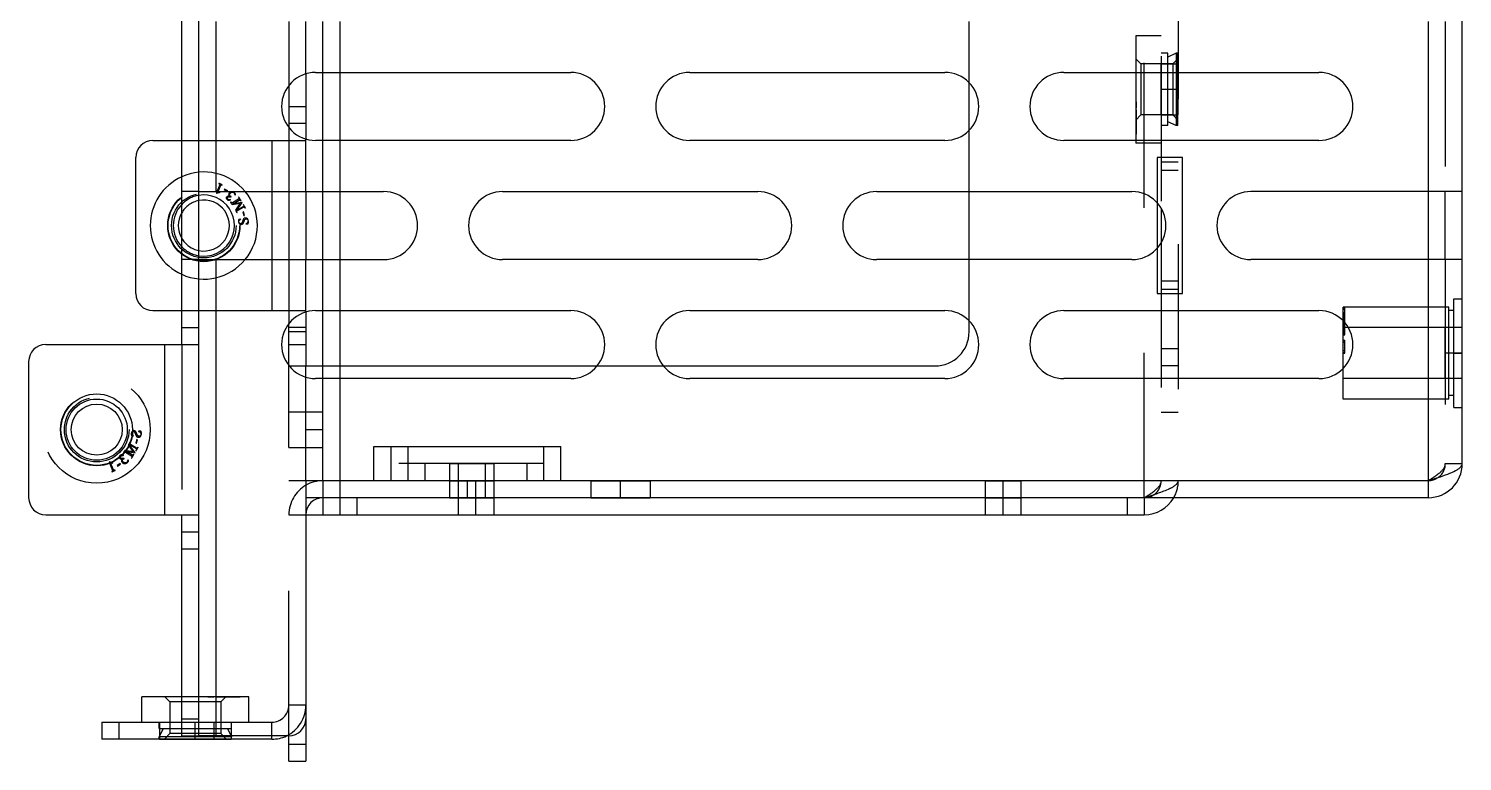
# Model space of a CAD drawing. Header units: millimetres. Extents: x 0 to 8948, y -1340 to 1100.
# Drawn here: x 5218.8 to 5303.1, y -866.8 to -823.8 of the extents above; entities that cross this region are included whole.
import ezdxf

# ---------------------------------------------------------------- set-up
doc = ezdxf.new("R2010")
doc.units = ezdxf.units.MM
doc.header["$LTSCALE"] = 85.25
doc.linetypes.add('HIDDEN', pattern=[0.2, 0.1, -0.1])
doc.layers.get('0').update_dxf_attribs({"linetype": 'CONTINUOUS'})
doc.layers.add('02___PRT_ALL_AXES', color=7, linetype='CONTINUOUS')
doc.layers.add('DEFAULT_2', color=8, linetype='HIDDEN')

msp = doc.modelspace()

# ---------------------------------------------------------------- linework, layer by layer
at = {"color": 3, "linetype": 'Continuous'}
for p, q in [((5228.834, -865.329), (5228.834, -627.329)), ((5303.134, -849.329), (5303.134, -646.329)), ((5229.834, -823.329), (5229.834, -833.329)), ((5301.134, -823.329), (5301.134, -833.329)), ((5235.134, -826.421), (5235.134, -830.238)), ((5235.705, -826.329), (5250.705, -826.329)), ((5257.705, -826.329), (5272.705, -826.329)), ((5279.705, -826.329), (5294.705, -826.329)), ((5250.705, -830.329), (5235.705, -830.329)), ((5272.705, -830.329), (5257.705, -830.329)), ((5294.705, -830.329), (5279.705, -830.329)), ((5228.834, -833.329), (5239.705, -833.329)), ((5235.134, -833.329), (5235.134, -837.329)), ((5246.705, -833.329), (5261.705, -833.329)), ((5268.705, -833.329), (5283.705, -833.329)), ((5303.134, -833.329), (5290.705, -833.329)), ((5228.834, -837.329), (5239.705, -837.329)), ((5229.834, -837.329), (5229.834, -865.329)), ((5261.705, -837.329), (5246.705, -837.329)), ((5283.705, -837.329), (5268.705, -837.329)), ((5303.134, -837.329), (5290.705, -837.329)), ((5301.134, -837.329), (5301.134, -850.329)), ((5235.134, -840.421), (5235.134, -843.579)), ((5235.705, -840.329), (5250.705, -840.329)), ((5257.705, -840.329), (5272.705, -840.329)), ((5279.705, -840.329), (5294.705, -840.329)), ((5219.834, -842.329), (5228.834, -842.329)), ((5226.834, -852.329), (5226.834, -842.329)), ((5218.834, -843.329), (5218.834, -851.329)), ((5250.705, -844.329), (5235.705, -844.329)), ((5272.705, -844.329), (5257.705, -844.329)), ((5294.705, -844.329), (5279.705, -844.329)), ((5239.134, -848.329), (5250.134, -848.329)), ((5239.134, -850.329), (5239.134, -848.329)), ((5240.134, -848.329), (5240.134, -850.329)), ((5249.134, -850.329), (5249.134, -848.329)), ((5250.134, -850.329), (5250.134, -848.329)), ((5239.134, -850.329), (5235.134, -850.329)), ((5235.134, -850.329), (5235.134, -866.829)), ((5301.134, -850.329), (5250.134, -850.329)), ((5301.134, -851.329), (5236.134, -851.329)), ((5219.834, -852.329), (5228.834, -852.329)), ((5235.134, -852.329), (5284.434, -852.329)), ((5233.134, -865.529), (5223.134, -865.529)), ((5234.134, -865.329), (5228.834, -865.329))]:
    msp.add_line(p, q, dxfattribs=at)
at = {"color": 7, "linetype": 'Continuous'}
for p, q in [((5227.834, -842.329), (5227.834, -742.329)), ((5236.134, -830.329), (5236.134, -826.329)), ((5237.134, -826.329), (5237.134, -830.329)), ((5274.134, -829.718), (5274.134, -826.941)), ((5234.134, -827.097), (5234.134, -829.562)), ((5226.134, -830.329), (5227.834, -830.329)), ((5225.134, -839.329), (5225.134, -831.329)), ((5229.907, -833.329), (5229.87, -833.418)), ((5229.87, -833.418), (5229.898, -833.429)), ((5229.954, -833.374), (5229.972, -833.329)), ((5230.081, -833.351), (5229.954, -833.374)), ((5230.086, -833.371), (5230.081, -833.351)), ((5230.746, -833.64), (5230.751, -833.621)), ((5230.981, -833.53), (5230.999, -833.523)), ((5231.193, -833.655), (5231.181, -833.662)), ((5231.181, -833.662), (5231.207, -833.736)), ((5233.134, -833.329), (5233.134, -837.329)), ((5234.134, -833.329), (5234.134, -837.329)), ((5236.134, -837.329), (5236.134, -833.329)), ((5237.134, -833.329), (5237.134, -837.329)), ((5274.134, -837.329), (5274.134, -833.329)), ((5301.134, -833.329), (5301.134, -837.329)), ((5302.134, -837.329), (5302.134, -833.329)), ((5230.699, -833.816), (5230.693, -833.799)), ((5230.715, -833.944), (5230.702, -833.952)), ((5230.754, -833.986), (5230.715, -833.944)), ((5230.791, -834.098), (5231.272, -834.023)), ((5231.177, -833.785), (5230.824, -833.998)), ((5230.855, -834.061), (5231.219, -833.842)), ((5231.392, -833.976), (5230.855, -834.061)), ((5231.272, -834.023), (5230.99, -834.428)), ((5231.052, -834.463), (5231.392, -833.976)), ((5231.454, -834.221), (5231.052, -834.463)), ((5231.056, -834.491), (5231.467, -834.243)), ((5231.09, -834.567), (5231.056, -834.491)), ((5231.078, -834.575), (5231.09, -834.567)), ((5231.278, -833.844), (5231.315, -833.885)), ((5231.315, -833.885), (5231.327, -833.877)), ((5231.469, -834.528), (5231.432, -834.539)), ((5231.432, -834.539), (5231.494, -834.745)), ((5231.456, -834.09), (5231.443, -834.098)), ((5231.443, -834.098), (5231.478, -834.174)), ((5231.532, -834.734), (5231.469, -834.528)), ((5231.531, -834.261), (5231.565, -834.299)), ((5231.565, -834.299), (5231.577, -834.292)), ((5285.184, -833.996), (5285.184, -836.663)), ((5285.434, -834.339), (5285.434, -836.32)), ((5231.299, -834.959), (5231.195, -834.967)), ((5231.299, -834.959), (5231.3, -834.971)), ((5231.494, -834.745), (5231.532, -834.734)), ((5231.6, -835.238), (5231.599, -835.225)), ((5231.6, -835.238), (5231.736, -835.233)), ((5226.134, -840.329), (5228.834, -840.329)), ((5236.134, -844.329), (5236.134, -840.329)), ((5237.134, -840.329), (5237.134, -843.579)), ((5234.134, -843.562), (5234.134, -841.097)), ((5274.134, -841.579), (5274.134, -840.941)), ((5296.134, -842.829), (5296.134, -840.941)), ((5227.834, -841.329), (5228.834, -841.329)), ((5235.134, -841.579), (5234.134, -841.579)), ((5234.15, -843.579), (5252.261, -843.579)), ((5256.15, -843.579), (5272.134, -843.579)), ((5236.134, -850.329), (5236.134, -852.329)), ((5250.134, -850.329), (5239.134, -850.329)), ((5301.134, -850.329), (5301.134, -851.329)), ((5237.134, -851.329), (5237.134, -852.329)), ((5238.134, -851.329), (5238.134, -852.329)), ((5283.434, -851.329), (5283.434, -852.329)), ((5284.434, -851.329), (5284.434, -852.329)), ((5227.834, -865.329), (5227.834, -852.329)), ((5227.834, -853.329), (5228.834, -853.329)), ((5227.834, -854.329), (5228.834, -854.329)), ((5227.834, -863.029), (5225.484, -863.029)), ((5225.484, -864.529), (5225.484, -863.029)), ((5223.134, -864.529), (5227.834, -864.529)), ((5223.134, -864.529), (5223.134, -865.529)), ((5224.134, -864.529), (5224.134, -865.529)), ((5227.834, -864.329), (5228.834, -864.329)), ((5227.834, -865.329), (5228.834, -865.329)), ((5233.134, -865.529), (5233.134, -865.329)), ((5234.134, -866.829), (5234.134, -865.329)), ((5234.134, -865.829), (5235.134, -865.829)), ((5234.134, -866.829), (5235.134, -866.829))]:
    msp.add_line(p, q, dxfattribs=at)
for radius in [1.8, 1.5]:
    msp.add_circle((5222.834, -847.329), radius, dxfattribs=at)
at = {"color": 3, "linetype": 'Continuous'}
for centre, radius, start, end in [((5235.705, -828.329), 2, 90, 270), ((5250.705, -828.329), 2, 270, 90), ((5257.705, -828.329), 2, 90, 270), ((5272.705, -828.329), 2, 270, 90), ((5279.705, -828.329), 2, 90, 270), ((5294.705, -828.329), 2, 270, 90), ((5239.705, -835.329), 2, 270, 90), ((5246.705, -835.329), 2, 90, 270), ((5261.705, -835.329), 2, 270, 90), ((5268.705, -835.329), 2, 90, 270), ((5283.705, -835.329), 2, 270, 90), ((5290.705, -835.329), 2, 90, 270), ((5235.705, -842.329), 2, 90, 270), ((5250.705, -842.329), 2, 270, 90), ((5257.705, -842.329), 2, 90, 270), ((5272.705, -842.329), 2, 270, 90), ((5279.705, -842.329), 2, 90, 270), ((5294.705, -842.329), 2, 270, 90), ((5219.834, -843.329), 1, 90, 180), ((5301.134, -849.329), 2, 270, 0), ((5219.834, -851.329), 1, 180, 270), ((5236.134, -852.329), 1, 90, 180), ((5284.434, -850.329), 2, 270, 330), ((5234.134, -864.329), 1, 270, 0), ((5233.134, -863.529), 2, 270, 295.41213)]:
    msp.add_arc(centre, radius, start, end, dxfattribs=at)
at = {"color": 7, "linetype": 'Continuous'}
for centre, radius, start, end in [((5226.134, -831.329), 1, 90, 180), ((5229.134, -835.329), 3.15, 114.43287, 245.56767), ((5229.134, -835.329), 1.8, 260.39737, 99.60032), ((5229.134, -835.329), 3.15, 320.56935, 39.42789), ((5229.134, -835.329), 1.8, 136.33004, 223.66624), ((5229.134, -835.329), 1.5, 258.43465, 101.56535), ((5229.516, -834.763), 1.438, 27.53662, 31.08982), ((5229.134, -835.329), 1.5, 150.23581, 209.76419), ((5226.134, -839.329), 1, 180, 270), ((5272.134, -841.579), 2, 270, 0), ((5236.134, -852.329), 2, 90, 120.13533), ((5301.134, -849.329), 1, 270, 305.03149)]:
    msp.add_arc(centre, radius, start, end, dxfattribs=at)
for points in [[(5229.898, -833.429), (5229.974, -833.4), (5230.037, -833.381), (5230.086, -833.371)], [(5230.473, -833.653), (5230.457, -833.671), (5230.452, -833.694), (5230.456, -833.724)], [(5230.456, -833.724), (5230.46, -833.754), (5230.474, -833.78), (5230.499, -833.803)], [(5230.536, -833.619), (5230.51, -833.624), (5230.489, -833.635), (5230.473, -833.653)], [(5230.516, -833.725), (5230.514, -833.702), (5230.521, -833.681), (5230.537, -833.663)], [(5230.547, -833.783), (5230.528, -833.767), (5230.518, -833.747), (5230.516, -833.725)], [(5230.638, -833.617), (5230.596, -833.614), (5230.563, -833.614), (5230.536, -833.619)], [(5230.537, -833.663), (5230.56, -833.638), (5230.613, -833.63), (5230.695, -833.638)], [(5230.631, -833.407), (5230.6, -833.441), (5230.585, -833.478), (5230.586, -833.517)], [(5230.586, -833.517), (5230.586, -833.557), (5230.604, -833.59), (5230.638, -833.617)], [(5230.777, -833.338), (5230.719, -833.34), (5230.67, -833.363), (5230.631, -833.407)], [(5230.679, -833.597), (5230.657, -833.578), (5230.648, -833.553), (5230.651, -833.521)], [(5230.651, -833.521), (5230.654, -833.489), (5230.668, -833.459), (5230.693, -833.43)], [(5230.751, -833.621), (5230.72, -833.62), (5230.695, -833.612), (5230.679, -833.597)], [(5230.693, -833.43), (5230.724, -833.396), (5230.761, -833.377), (5230.803, -833.372)], [(5230.695, -833.638), (5230.713, -833.639), (5230.73, -833.64), (5230.746, -833.64)], [(5230.937, -833.4), (5230.889, -833.357), (5230.836, -833.336), (5230.777, -833.338)], [(5230.803, -833.372), (5230.846, -833.367), (5230.881, -833.377), (5230.908, -833.401)], [(5230.908, -833.401), (5230.925, -833.417), (5230.938, -833.446), (5230.946, -833.488)], [(5230.998, -833.475), (5230.988, -833.454), (5230.968, -833.428), (5230.937, -833.4)], [(5230.946, -833.488), (5230.949, -833.505), (5230.954, -833.517), (5230.962, -833.523)], [(5230.962, -833.523), (5230.967, -833.528), (5230.974, -833.53), (5230.981, -833.53)], [(5230.999, -833.523), (5231.008, -833.513), (5231.007, -833.497), (5230.998, -833.475)], [(5231.258, -833.768), (5231.243, -833.743), (5231.222, -833.706), (5231.193, -833.655)], [(5230.499, -833.803), (5230.528, -833.828), (5230.558, -833.841), (5230.59, -833.843)], [(5230.613, -833.812), (5230.587, -833.809), (5230.565, -833.8), (5230.547, -833.783)], [(5230.59, -833.843), (5230.622, -833.845), (5230.658, -833.836), (5230.699, -833.816)], [(5230.693, -833.799), (5230.666, -833.811), (5230.639, -833.816), (5230.613, -833.812)], [(5230.702, -833.952), (5230.717, -833.972), (5230.732, -833.995), (5230.747, -834.02)], [(5230.787, -834.009), (5230.777, -834.007), (5230.767, -834), (5230.754, -833.986)], [(5230.824, -833.998), (5230.809, -834.007), (5230.797, -834.011), (5230.787, -834.009)], [(5230.99, -834.428), (5230.999, -834.44), (5231.014, -834.464), (5231.035, -834.498)], [(5231.035, -834.498), (5231.06, -834.54), (5231.074, -834.565), (5231.078, -834.575)], [(5231.208, -833.762), (5231.204, -833.768), (5231.194, -833.775), (5231.177, -833.785)], [(5231.207, -833.736), (5231.212, -833.747), (5231.211, -833.755), (5231.208, -833.762)], [(5231.219, -833.842), (5231.235, -833.833), (5231.246, -833.828), (5231.252, -833.828)], [(5231.252, -833.828), (5231.26, -833.828), (5231.268, -833.834), (5231.278, -833.844)], [(5231.327, -833.877), (5231.301, -833.836), (5231.278, -833.8), (5231.258, -833.768)], [(5231.478, -834.174), (5231.486, -834.19), (5231.479, -834.206), (5231.454, -834.221)], [(5231.514, -834.192), (5231.492, -834.156), (5231.473, -834.122), (5231.456, -834.09)], [(5231.467, -834.243), (5231.48, -834.236), (5231.49, -834.232), (5231.497, -834.234)], [(5231.497, -834.234), (5231.504, -834.235), (5231.516, -834.244), (5231.531, -834.261)], [(5231.577, -834.292), (5231.551, -834.252), (5231.53, -834.218), (5231.514, -834.192)], [(5231.195, -834.967), (5231.173, -835.004), (5231.164, -835.05), (5231.17, -835.102)], [(5231.17, -835.102), (5231.175, -835.155), (5231.194, -835.197), (5231.225, -835.227)], [(5231.196, -835.114), (5231.188, -835.045), (5231.223, -834.998), (5231.299, -834.971)], [(5231.233, -835.193), (5231.212, -835.173), (5231.199, -835.146), (5231.196, -835.114)], [(5231.225, -835.227), (5231.257, -835.257), (5231.294, -835.27), (5231.336, -835.265)], [(5231.302, -835.219), (5231.277, -835.221), (5231.254, -835.213), (5231.233, -835.193)], [(5231.354, -835.187), (5231.34, -835.206), (5231.322, -835.216), (5231.302, -835.219)], [(5231.336, -835.265), (5231.37, -835.262), (5231.4, -835.246), (5231.424, -835.219)], [(5231.411, -835.068), (5231.388, -835.127), (5231.369, -835.167), (5231.354, -835.187)], [(5231.476, -834.936), (5231.456, -834.963), (5231.435, -835.008), (5231.411, -835.068)], [(5231.424, -835.219), (5231.448, -835.191), (5231.472, -835.145), (5231.498, -835.078)], [(5231.571, -834.886), (5231.527, -834.891), (5231.495, -834.908), (5231.476, -834.936)], [(5231.498, -835.078), (5231.517, -835.03), (5231.534, -834.996), (5231.55, -834.974)], [(5231.55, -834.974), (5231.566, -834.953), (5231.587, -834.94), (5231.614, -834.937)], [(5231.699, -834.926), (5231.665, -834.894), (5231.621, -834.881), (5231.571, -834.886)], [(5231.703, -835.159), (5231.678, -835.193), (5231.643, -835.215), (5231.599, -835.225)], [(5231.614, -834.937), (5231.643, -834.934), (5231.67, -834.944), (5231.694, -834.966)], [(5231.694, -834.966), (5231.718, -834.988), (5231.731, -835.017), (5231.735, -835.052)], [(5231.761, -835.069), (5231.754, -835.005), (5231.734, -834.958), (5231.699, -834.926)], [(5231.735, -835.052), (5231.739, -835.09), (5231.729, -835.125), (5231.703, -835.159)], [(5231.736, -835.233), (5231.759, -835.182), (5231.768, -835.128), (5231.761, -835.069)]]:
    msp.add_open_spline(points, degree=3, dxfattribs=at)
at = {"color": 3, "linetype": 'Continuous'}
for points, knots in [([(5301.709, -850.144), (5301.901, -850.08), (5302.25, -849.959), (5302.652, -849.79), (5302.901, -849.645), (5303.054, -849.527), (5303.134, -849.405), (5303.134, -849.329)], [0, 0, 0, 0, 0.358974, 0.654126, 0.770894, 0.865748, 1, 1, 1, 1]), ([(5301.134, -850.329), (5301.279, -850.283), (5301.471, -850.222), (5301.662, -850.16), (5301.709, -850.144)], [0, 0, 0, 0, 0.754218, 1, 1, 1, 1])]:
    msp.add_open_spline(points, degree=3, knots=knots, dxfattribs=at)
at = {"layer": '02___PRT_ALL_AXES', "color": 8, "linetype": 'HIDDEN'}
for p, q in [((5285.434, -825.829), (5286.434, -825.829)), ((5285.434, -828.829), (5285.434, -825.829)), ((5286.434, -828.829), (5286.434, -825.829)), ((5286.434, -827.329), (5285.434, -827.329)), ((5285.434, -828.829), (5286.434, -828.829)), ((5302.334, -840.129), (5296.134, -840.129)), ((5303.134, -841.329), (5296.134, -841.329)), ((5296.134, -842.829), (5296.134, -841.329)), ((5302.134, -844.329), (5302.134, -841.329)), ((5303.134, -844.329), (5303.134, -841.329)), ((5303.134, -842.829), (5302.134, -842.829)), ((5296.134, -845.529), (5296.134, -843.718)), ((5303.134, -844.329), (5296.134, -844.329)), ((5234.134, -846.279), (5236.134, -846.279)), ((5234.134, -848.379), (5234.134, -846.279)), ((5235.134, -848.379), (5235.134, -846.279)), ((5236.134, -848.378), (5236.134, -846.28)), ((5302.334, -845.529), (5296.134, -845.529)), ((5235.134, -847.329), (5236.134, -847.329)), ((5234.134, -848.379), (5236.134, -848.379)), ((5243.584, -849.329), (5246.184, -849.329)), ((5243.584, -849.329), (5243.584, -851.329)), ((5244.084, -849.329), (5244.084, -852.329)), ((5245.684, -849.329), (5245.684, -851.329)), ((5246.184, -849.329), (5246.184, -852.329)), ((5235.134, -850.329), (5234.134, -850.329)), ((5243.584, -850.329), (5246.184, -850.329)), ((5244.634, -851.329), (5244.634, -850.329)), ((5245.134, -852.329), (5245.134, -850.329)), ((5251.884, -850.329), (5251.884, -851.329)), ((5251.885, -850.329), (5255.384, -850.329)), ((5253.634, -851.329), (5253.634, -850.329)), ((5255.384, -850.329), (5255.384, -851.329)), ((5275.084, -850.329), (5275.084, -852.329)), ((5275.085, -850.329), (5277.184, -850.329)), ((5276.134, -852.329), (5276.134, -850.329)), ((5277.184, -850.329), (5277.184, -852.329)), ((5243.585, -851.329), (5246.184, -851.329)), ((5251.885, -851.329), (5255.384, -851.329)), ((5275.085, -851.329), (5277.184, -851.329)), ((5244.085, -852.329), (5246.184, -852.329)), ((5275.085, -852.329), (5277.184, -852.329)), ((5226.534, -864.529), (5230.734, -864.529)), ((5226.534, -864.529), (5226.534, -865.529)), ((5228.634, -865.529), (5228.634, -864.529)), ((5230.734, -864.529), (5230.734, -865.529)), ((5226.534, -865.529), (5230.734, -865.529))]:
    msp.add_line(p, q, dxfattribs=at)
at = {"layer": '02___PRT_ALL_AXES', "color": 7, "linetype": 'Continuous'}
msp.add_line((5296.134, -843.718), (5296.134, -842.829), dxfattribs=at)
at = {"layer": '02___PRT_ALL_AXES', "color": 8, "linetype": 'HIDDEN'}
msp.add_circle((5229.134, -835.329), 2.1, dxfattribs=at)
at = {"layer": '02___PRT_ALL_AXES', "color": 3, "linetype": 'Continuous'}
msp.add_circle((5222.834, -847.329), 2.1, dxfattribs=at)
at = {"layer": 'DEFAULT_2', "color": 8, "linetype": 'HIDDEN'}
for p, q in [((5286.434, -802.329), (5286.434, -850.329)), ((5284.434, -851.329), (5284.434, -806.03)), ((5285.434, -808.32), (5285.434, -834.339)), ((5234.134, -823.329), (5234.134, -827.097)), ((5235.134, -826.421), (5235.134, -823.329)), ((5236.134, -826.329), (5236.134, -823.329)), ((5237.134, -823.329), (5237.134, -826.329)), ((5274.134, -826.941), (5274.134, -823.329)), ((5302.134, -823.329), (5302.134, -833.329)), ((5285.434, -824.179), (5283.934, -824.179)), ((5283.934, -824.179), (5283.934, -830.479)), ((5285.814, -825.204), (5285.434, -825.204)), ((5285.814, -829.454), (5285.814, -825.204)), ((5286.304, -825.204), (5285.814, -825.43)), ((5286.404, -825.204), (5286.304, -825.204)), ((5286.304, -825.204), (5286.304, -829.454)), ((5286.404, -829.454), (5286.404, -825.204)), ((5284.234, -825.829), (5283.934, -825.529)), ((5286.104, -825.829), (5284.234, -825.829)), ((5284.234, -825.829), (5284.234, -828.829)), ((5286.404, -825.529), (5286.104, -825.829)), ((5286.104, -825.829), (5286.104, -828.829)), ((5234.134, -828.329), (5235.134, -828.329)), ((5283.954, -828.065), (5283.934, -828.065)), ((5283.934, -828.093), (5283.954, -828.093)), ((5283.954, -828.149), (5283.934, -828.149)), ((5283.954, -828.214), (5283.934, -828.214)), ((5283.954, -828.22), (5283.934, -828.22)), ((5283.934, -828.25), (5283.954, -828.25)), ((5283.954, -828.266), (5283.934, -828.266)), ((5283.934, -828.269), (5283.954, -828.269)), ((5283.954, -828.276), (5283.934, -828.276)), ((5283.954, -828.281), (5283.934, -828.281)), ((5283.954, -828.317), (5283.934, -828.317)), ((5283.934, -828.321), (5283.954, -828.321)), ((5283.954, -828.364), (5283.934, -828.364)), ((5283.954, -828.411), (5283.934, -828.411)), ((5283.934, -828.416), (5283.954, -828.416)), ((5283.954, -828.528), (5283.934, -828.528)), ((5283.954, -828.548), (5283.934, -828.548)), ((5283.954, -828.65), (5283.934, -828.65)), ((5283.954, -828.651), (5283.934, -828.651)), ((5283.954, -828.668), (5283.934, -828.668)), ((5283.954, -828.065), (5283.954, -828.416)), ((5283.954, -828.528), (5283.954, -829.958)), ((5235.134, -829.329), (5234.134, -829.329)), ((5283.954, -828.694), (5283.934, -828.694)), ((5283.954, -828.71), (5283.934, -828.71)), ((5283.954, -828.711), (5283.934, -828.711)), ((5283.954, -828.711), (5283.934, -828.711)), ((5283.954, -828.731), (5283.934, -828.731)), ((5283.954, -828.732), (5283.934, -828.732)), ((5283.954, -828.742), (5283.934, -828.742)), ((5283.954, -828.781), (5283.934, -828.781)), ((5283.954, -828.785), (5283.934, -828.785)), ((5283.954, -828.808), (5283.934, -828.808)), ((5283.954, -828.826), (5283.934, -828.826)), ((5284.234, -828.829), (5283.934, -829.129)), ((5283.954, -828.833), (5283.934, -828.833)), ((5283.954, -828.845), (5283.934, -828.845)), ((5283.954, -828.846), (5283.934, -828.846)), ((5283.954, -828.874), (5283.934, -828.874)), ((5283.954, -828.888), (5283.934, -828.888)), ((5283.954, -828.89), (5283.934, -828.89)), ((5283.954, -828.894), (5283.934, -828.894)), ((5283.934, -828.897), (5283.954, -828.897)), ((5283.954, -828.91), (5283.934, -828.91)), ((5283.954, -828.941), (5283.934, -828.941)), ((5283.954, -828.942), (5283.934, -828.942)), ((5283.934, -828.946), (5283.954, -828.946)), ((5283.954, -828.949), (5283.934, -828.949)), ((5283.954, -828.972), (5283.934, -828.972)), ((5283.954, -828.982), (5283.934, -828.982)), ((5283.954, -828.986), (5283.934, -828.986)), ((5283.954, -828.998), (5283.934, -828.998)), ((5283.934, -829.019), (5283.954, -829.019)), ((5283.954, -829.05), (5283.934, -829.05)), ((5283.954, -829.103), (5283.934, -829.103)), ((5283.954, -829.132), (5283.934, -829.132)), ((5283.954, -829.141), (5283.934, -829.141)), ((5283.954, -829.157), (5283.934, -829.157)), ((5283.954, -829.176), (5283.934, -829.176)), ((5283.934, -829.185), (5283.954, -829.185)), ((5283.934, -829.193), (5283.954, -829.193)), ((5283.954, -829.193), (5283.934, -829.193)), ((5283.934, -829.2), (5283.954, -829.2)), ((5283.954, -829.23), (5283.934, -829.23)), ((5283.954, -829.247), (5283.934, -829.247)), ((5283.954, -829.251), (5283.934, -829.251)), ((5283.954, -829.273), (5283.934, -829.273)), ((5283.954, -829.285), (5283.934, -829.285)), ((5283.954, -829.363), (5283.934, -829.363)), ((5283.954, -829.365), (5283.934, -829.365)), ((5283.954, -829.372), (5283.934, -829.372)), ((5283.954, -829.376), (5283.934, -829.376)), ((5283.954, -829.388), (5283.934, -829.388)), ((5283.954, -829.39), (5283.934, -829.39)), ((5283.954, -829.391), (5283.934, -829.391)), ((5283.934, -829.402), (5283.954, -829.402)), ((5283.954, -829.403), (5283.934, -829.403)), ((5283.934, -829.405), (5283.954, -829.405)), ((5283.934, -829.414), (5283.954, -829.414)), ((5283.954, -829.42), (5283.934, -829.42)), ((5283.954, -829.428), (5283.934, -829.428)), ((5283.954, -829.447), (5283.934, -829.447)), ((5283.954, -829.453), (5283.934, -829.453)), ((5283.954, -829.467), (5283.934, -829.467)), ((5283.954, -829.472), (5283.934, -829.472)), ((5283.954, -829.494), (5283.934, -829.494)), ((5283.954, -829.495), (5283.934, -829.495)), ((5283.954, -829.497), (5283.934, -829.497)), ((5283.954, -829.51), (5283.934, -829.51)), ((5286.104, -828.829), (5284.234, -828.829)), ((5285.814, -829.454), (5285.434, -829.454)), ((5286.304, -829.454), (5285.814, -829.229)), ((5286.404, -829.129), (5286.104, -828.829)), ((5286.404, -829.454), (5286.304, -829.454)), ((5227.834, -830.329), (5235.134, -830.329)), ((5233.134, -830.329), (5233.134, -833.329)), ((5234.134, -829.562), (5234.134, -833.329)), ((5235.134, -833.329), (5235.134, -830.238)), ((5236.134, -833.329), (5236.134, -830.329)), ((5237.134, -830.329), (5237.134, -833.329)), ((5274.134, -833.329), (5274.134, -829.718)), ((5283.934, -829.522), (5283.954, -829.522)), ((5283.954, -829.531), (5283.934, -829.531)), ((5283.954, -829.549), (5283.934, -829.549)), ((5283.954, -829.587), (5283.934, -829.587)), ((5283.954, -829.606), (5283.934, -829.606)), ((5283.954, -829.619), (5283.934, -829.619)), ((5283.954, -829.627), (5283.934, -829.627)), ((5283.954, -829.638), (5283.934, -829.638)), ((5283.954, -829.649), (5283.934, -829.649)), ((5283.954, -829.651), (5283.934, -829.651)), ((5283.934, -829.662), (5283.954, -829.662)), ((5283.954, -829.664), (5283.934, -829.664)), ((5283.954, -829.671), (5283.934, -829.671)), ((5283.934, -829.673), (5283.954, -829.673)), ((5283.934, -829.676), (5283.954, -829.676)), ((5283.954, -829.689), (5283.934, -829.689)), ((5283.954, -829.692), (5283.934, -829.692)), ((5283.954, -829.693), (5283.934, -829.693)), ((5283.954, -829.709), (5283.934, -829.709)), ((5283.954, -829.726), (5283.934, -829.726)), ((5283.954, -829.727), (5283.934, -829.727)), ((5283.954, -829.745), (5283.934, -829.745)), ((5283.954, -829.76), (5283.934, -829.76)), ((5283.954, -829.766), (5283.934, -829.766)), ((5283.934, -829.772), (5283.954, -829.772)), ((5283.954, -829.794), (5283.934, -829.794)), ((5283.954, -829.795), (5283.934, -829.795)), ((5283.954, -829.809), (5283.934, -829.809)), ((5283.954, -829.889), (5283.934, -829.889)), ((5283.954, -829.894), (5283.934, -829.894)), ((5283.954, -829.898), (5283.934, -829.898)), ((5283.954, -829.93), (5283.934, -829.93)), ((5283.934, -829.931), (5283.954, -829.931)), ((5283.954, -829.956), (5283.934, -829.956)), ((5283.934, -829.958), (5283.954, -829.958)), ((5285.434, -830.479), (5283.934, -830.479)), ((5286.684, -831.329), (5285.184, -831.329)), ((5285.184, -831.329), (5285.184, -833.996)), ((5285.434, -831.579), (5286.434, -831.579)), ((5286.684, -839.329), (5286.684, -831.329)), ((5230.025, -832.854), (5230.019, -832.867)), ((5230.019, -832.867), (5230.055, -832.89)), ((5285.434, -832.079), (5286.434, -832.079)), ((5228.834, -833.329), (5227.834, -833.329)), ((5230.071, -832.936), (5229.907, -833.329)), ((5229.972, -833.329), (5230.126, -832.959)), ((5230.169, -832.938), (5230.216, -832.949)), ((5230.216, -832.949), (5230.221, -832.936)), ((5230.353, -833.182), (5230.333, -833.216)), ((5230.333, -833.216), (5230.515, -833.33)), ((5230.536, -833.296), (5230.353, -833.182)), ((5230.515, -833.33), (5230.536, -833.296)), ((5285.184, -836.663), (5285.184, -839.329)), ((5285.434, -836.32), (5285.434, -850.329)), ((5228.834, -837.329), (5227.834, -837.329)), ((5233.134, -837.329), (5233.134, -840.329)), ((5234.134, -837.329), (5234.134, -841.097)), ((5235.134, -840.421), (5235.134, -837.329)), ((5236.134, -840.329), (5236.134, -837.329)), ((5237.134, -837.329), (5237.134, -840.329)), ((5274.134, -840.941), (5274.134, -837.329)), ((5302.134, -837.329), (5302.134, -849.329)), ((5285.434, -838.579), (5286.434, -838.579)), ((5285.184, -839.329), (5286.684, -839.329)), ((5285.434, -839.079), (5286.434, -839.079)), ((5228.834, -840.329), (5235.134, -840.329)), ((5296.134, -840.941), (5296.134, -840.129)), ((5296.234, -840.132), (5296.134, -840.132)), ((5296.234, -840.136), (5296.134, -840.136)), ((5296.234, -840.144), (5296.134, -840.144)), ((5296.234, -840.147), (5296.134, -840.147)), ((5296.234, -840.189), (5296.134, -840.189)), ((5296.234, -840.219), (5296.134, -840.219)), ((5296.134, -840.242), (5296.234, -840.242)), ((5296.134, -840.441), (5296.234, -840.441)), ((5296.134, -840.446), (5296.234, -840.446)), ((5296.134, -840.448), (5296.234, -840.448)), ((5296.234, -840.471), (5296.134, -840.471)), ((5296.234, -841.746), (5296.234, -840.132)), ((5302.334, -845.529), (5302.334, -840.13)), ((5302.634, -840.329), (5302.334, -840.329)), ((5302.634, -839.629), (5303.134, -839.629)), ((5302.634, -846.029), (5302.634, -839.629)), ((5296.134, -840.479), (5296.234, -840.479)), ((5296.134, -840.523), (5296.234, -840.523)), ((5296.134, -840.536), (5296.234, -840.536)), ((5296.134, -840.539), (5296.234, -840.539)), ((5296.134, -840.551), (5296.234, -840.551)), ((5296.234, -840.563), (5296.134, -840.563)), ((5296.134, -840.575), (5296.234, -840.575)), ((5296.134, -840.577), (5296.234, -840.577)), ((5296.134, -840.62), (5296.234, -840.62)), ((5296.134, -840.639), (5296.234, -840.639)), ((5296.134, -840.699), (5296.234, -840.699)), ((5296.134, -840.711), (5296.234, -840.711)), ((5296.134, -840.751), (5296.234, -840.751)), ((5296.134, -840.768), (5296.234, -840.768)), ((5296.134, -840.809), (5296.234, -840.809)), ((5296.134, -840.844), (5296.234, -840.844)), ((5296.134, -840.856), (5296.234, -840.856)), ((5296.134, -840.895), (5296.234, -840.895)), ((5296.134, -840.895), (5296.234, -840.895)), ((5296.134, -840.909), (5296.234, -840.909)), ((5296.134, -840.929), (5296.234, -840.929)), ((5296.134, -840.938), (5296.234, -840.938)), ((5296.134, -840.948), (5296.234, -840.948)), ((5296.134, -840.968), (5296.234, -840.968)), ((5296.134, -840.98), (5296.234, -840.98)), ((5296.134, -840.982), (5296.234, -840.982)), ((5296.134, -840.984), (5296.234, -840.984)), ((5296.134, -840.989), (5296.234, -840.989)), ((5296.134, -841.011), (5296.234, -841.011)), ((5296.134, -841.043), (5296.234, -841.043)), ((5296.134, -841.045), (5296.234, -841.045)), ((5296.134, -841.061), (5296.234, -841.061)), ((5296.134, -841.073), (5296.234, -841.073)), ((5296.134, -841.078), (5296.234, -841.078)), ((5296.134, -841.098), (5296.234, -841.098)), ((5296.134, -841.112), (5296.234, -841.112)), ((5296.134, -841.112), (5296.234, -841.112)), ((5296.134, -841.119), (5296.234, -841.119)), ((5296.134, -841.156), (5296.234, -841.156)), ((5296.134, -841.158), (5296.234, -841.158)), ((5296.134, -841.169), (5296.234, -841.169)), ((5296.134, -841.17), (5296.234, -841.17)), ((5296.134, -841.188), (5296.234, -841.188)), ((5296.134, -841.189), (5296.234, -841.189)), ((5296.134, -841.234), (5296.234, -841.234)), ((5296.134, -841.26), (5296.234, -841.26)), ((5296.134, -841.264), (5296.234, -841.264)), ((5296.134, -841.268), (5296.234, -841.268)), ((5296.134, -841.301), (5296.234, -841.301)), ((5296.134, -841.303), (5296.234, -841.303)), ((5235.134, -841.329), (5234.134, -841.329)), ((5296.134, -841.318), (5296.234, -841.318)), ((5296.134, -841.334), (5296.234, -841.334)), ((5296.134, -841.338), (5296.234, -841.338)), ((5296.134, -841.355), (5296.234, -841.355)), ((5296.134, -841.361), (5296.234, -841.361)), ((5296.134, -841.362), (5296.234, -841.362)), ((5296.134, -841.366), (5296.234, -841.366)), ((5296.134, -841.383), (5296.234, -841.383)), ((5296.134, -841.417), (5296.234, -841.417)), ((5296.134, -841.427), (5296.234, -841.427)), ((5296.134, -841.44), (5296.234, -841.44)), ((5296.134, -841.447), (5296.234, -841.447)), ((5296.134, -841.461), (5296.234, -841.461)), ((5296.134, -841.508), (5296.234, -841.508)), ((5296.134, -841.512), (5296.234, -841.512)), ((5296.134, -841.537), (5296.234, -841.537)), ((5296.134, -841.546), (5296.234, -841.546)), ((5296.134, -841.561), (5296.234, -841.561)), ((5296.134, -841.571), (5296.234, -841.571)), ((5296.134, -841.595), (5296.234, -841.595)), ((5296.134, -841.6), (5296.234, -841.6)), ((5296.134, -841.647), (5296.234, -841.647)), ((5296.134, -841.681), (5296.234, -841.681)), ((5296.134, -841.742), (5296.234, -841.742)), ((5296.134, -841.746), (5296.234, -841.746)), ((5296.134, -842.068), (5296.234, -842.068)), ((5296.234, -842.079), (5296.134, -842.079)), ((5296.134, -842.092), (5296.234, -842.092)), ((5296.234, -842.823), (5296.234, -842.068)), ((5227.834, -842.329), (5227.834, -852.329)), ((5234.134, -842.329), (5235.134, -842.329)), ((5286.434, -842.579), (5285.434, -842.579)), ((5296.234, -842.198), (5296.134, -842.198)), ((5296.134, -842.678), (5296.234, -842.678)), ((5296.134, -842.8), (5296.234, -842.8)), ((5296.134, -842.823), (5296.234, -842.823)), ((5302.634, -842.829), (5303.134, -842.829)), ((5234.134, -865.329), (5234.134, -843.562)), ((5234.15, -843.579), (5234.134, -843.579)), ((5235.134, -850.329), (5235.134, -843.579)), ((5237.134, -843.579), (5237.134, -851.329)), ((5252.261, -843.579), (5256.15, -843.579)), ((5286.434, -843.579), (5285.434, -843.579)), ((5236.134, -850.329), (5236.134, -844.329)), ((5302.634, -845.329), (5302.334, -845.329)), ((5286.434, -846.329), (5285.434, -846.329)), ((5302.634, -846.029), (5303.134, -846.029)), ((5224.895, -847.692), (5224.999, -847.7)), ((5224.999, -847.7), (5225, -847.688)), ((5225.194, -847.914), (5225.132, -848.12)), ((5225.169, -848.131), (5225.232, -847.925)), ((5225.232, -847.925), (5225.194, -847.914)), ((5225.3, -847.421), (5225.299, -847.434)), ((5225.436, -847.426), (5225.3, -847.421)), ((5224.393, -848.86), (5224.399, -848.843)), ((5224.402, -848.707), (5224.415, -848.715)), ((5224.415, -848.715), (5224.454, -848.673)), ((5224.972, -848.636), (5224.491, -848.561)), ((5224.524, -848.661), (5224.877, -848.874)), ((5224.555, -848.598), (5225.092, -848.683)), ((5224.919, -848.817), (5224.555, -848.598)), ((5224.69, -848.231), (5224.972, -848.636)), ((5224.752, -848.196), (5225.154, -848.438)), ((5225.092, -848.683), (5224.752, -848.196)), ((5224.756, -848.168), (5224.79, -848.092)), ((5225.167, -848.416), (5224.756, -848.168)), ((5224.79, -848.092), (5224.778, -848.084)), ((5225.015, -848.774), (5224.978, -848.815)), ((5225.027, -848.781), (5225.015, -848.774)), ((5225.132, -848.12), (5225.169, -848.131)), ((5225.178, -848.485), (5225.143, -848.561)), ((5225.143, -848.561), (5225.156, -848.569)), ((5225.265, -848.36), (5225.231, -848.398)), ((5225.277, -848.367), (5225.265, -848.36)), ((5241.134, -848.329), (5241.134, -850.329)), ((5223.598, -849.23), (5223.57, -849.241)), ((5223.57, -849.241), (5223.771, -849.723)), ((5223.654, -849.285), (5223.781, -849.308)), ((5223.826, -849.7), (5223.654, -849.285)), ((5223.781, -849.308), (5223.786, -849.288)), ((5223.916, -849.71), (5223.869, -849.721)), ((5223.921, -849.723), (5223.916, -849.71)), ((5224.215, -849.329), (5224.033, -849.443)), ((5224.033, -849.443), (5224.053, -849.477)), ((5224.053, -849.477), (5224.236, -849.363)), ((5224.236, -849.363), (5224.215, -849.329)), ((5224.451, -849.038), (5224.446, -849.019)), ((5224.699, -849.136), (5224.681, -849.129)), ((5224.907, -848.922), (5224.881, -848.997)), ((5224.881, -848.997), (5224.893, -849.004)), ((5249.134, -849.329), (5240.134, -849.329)), ((5242.134, -849.329), (5242.134, -850.329)), ((5248.134, -849.329), (5248.134, -850.329)), ((5302.134, -849.329), (5303.134, -849.329)), ((5223.755, -849.769), (5223.719, -849.792)), ((5223.719, -849.792), (5223.725, -849.805)), ((5235.134, -850.329), (5234.134, -850.329)), ((5236.134, -851.329), (5235.134, -851.329)), ((5234.134, -852.329), (5235.134, -852.329)), ((5227.134, -863.329), (5226.834, -863.029)), ((5231.784, -863.029), (5227.834, -863.029)), ((5229.37, -863.049), (5229.37, -863.029)), ((5229.721, -863.049), (5229.37, -863.049)), ((5229.398, -863.029), (5229.398, -863.049)), ((5229.454, -863.049), (5229.454, -863.029)), ((5229.519, -863.049), (5229.519, -863.029)), ((5229.525, -863.049), (5229.525, -863.029)), ((5229.555, -863.029), (5229.555, -863.049)), ((5229.571, -863.049), (5229.571, -863.029)), ((5229.574, -863.049), (5229.574, -863.029)), ((5229.581, -863.049), (5229.581, -863.029)), ((5229.586, -863.049), (5229.586, -863.029)), ((5229.622, -863.049), (5229.622, -863.029)), ((5229.626, -863.029), (5229.626, -863.049)), ((5229.669, -863.049), (5229.669, -863.029)), ((5229.716, -863.049), (5229.716, -863.029)), ((5229.721, -863.029), (5229.721, -863.049)), ((5229.833, -863.049), (5229.833, -863.029)), ((5231.263, -863.049), (5229.833, -863.049)), ((5229.853, -863.049), (5229.853, -863.029)), ((5229.955, -863.029), (5229.955, -863.049)), ((5229.956, -863.049), (5229.956, -863.029)), ((5229.973, -863.049), (5229.973, -863.029)), ((5229.999, -863.049), (5229.999, -863.029)), ((5230.015, -863.049), (5230.015, -863.029)), ((5230.016, -863.029), (5230.016, -863.049)), ((5230.016, -863.049), (5230.016, -863.029)), ((5230.036, -863.049), (5230.036, -863.029)), ((5230.037, -863.049), (5230.037, -863.029)), ((5230.047, -863.049), (5230.047, -863.029)), ((5230.086, -863.029), (5230.086, -863.049)), ((5230.09, -863.049), (5230.09, -863.029)), ((5230.113, -863.049), (5230.113, -863.029)), ((5230.131, -863.049), (5230.131, -863.029)), ((5230.134, -863.329), (5230.434, -863.029)), ((5230.138, -863.049), (5230.138, -863.029)), ((5230.15, -863.029), (5230.15, -863.049)), ((5230.151, -863.049), (5230.151, -863.029)), ((5230.179, -863.049), (5230.179, -863.029)), ((5230.193, -863.029), (5230.193, -863.049)), ((5230.195, -863.049), (5230.195, -863.029)), ((5230.199, -863.049), (5230.199, -863.029)), ((5230.202, -863.029), (5230.202, -863.049)), ((5230.215, -863.049), (5230.215, -863.029)), ((5230.246, -863.049), (5230.246, -863.029)), ((5230.247, -863.049), (5230.247, -863.029)), ((5230.251, -863.029), (5230.251, -863.049)), ((5230.254, -863.049), (5230.254, -863.029)), ((5230.277, -863.049), (5230.277, -863.029)), ((5230.287, -863.049), (5230.287, -863.029)), ((5230.291, -863.049), (5230.291, -863.029)), ((5230.303, -863.049), (5230.303, -863.029)), ((5230.324, -863.029), (5230.324, -863.049)), ((5230.355, -863.049), (5230.355, -863.029)), ((5230.408, -863.049), (5230.408, -863.029)), ((5230.437, -863.049), (5230.437, -863.029)), ((5230.446, -863.049), (5230.446, -863.029)), ((5230.462, -863.049), (5230.462, -863.029)), ((5230.481, -863.049), (5230.481, -863.029)), ((5230.49, -863.029), (5230.49, -863.049)), ((5230.498, -863.049), (5230.498, -863.029)), ((5230.499, -863.029), (5230.499, -863.049)), ((5230.505, -863.049), (5230.505, -863.029)), ((5230.535, -863.049), (5230.535, -863.029)), ((5230.552, -863.049), (5230.552, -863.029)), ((5230.556, -863.049), (5230.556, -863.029)), ((5230.578, -863.049), (5230.578, -863.029)), ((5230.59, -863.049), (5230.59, -863.029)), ((5230.668, -863.029), (5230.668, -863.049)), ((5230.67, -863.049), (5230.67, -863.029)), ((5230.677, -863.049), (5230.677, -863.029)), ((5230.681, -863.049), (5230.681, -863.029)), ((5230.693, -863.049), (5230.693, -863.029)), ((5230.695, -863.029), (5230.695, -863.049)), ((5230.695, -863.029), (5230.695, -863.049)), ((5230.707, -863.029), (5230.707, -863.049)), ((5230.708, -863.049), (5230.708, -863.029)), ((5230.711, -863.049), (5230.711, -863.029)), ((5230.719, -863.029), (5230.719, -863.049)), ((5230.725, -863.049), (5230.725, -863.029)), ((5230.733, -863.049), (5230.733, -863.029)), ((5230.752, -863.049), (5230.752, -863.029)), ((5230.758, -863.049), (5230.758, -863.029)), ((5230.772, -863.049), (5230.772, -863.029)), ((5230.778, -863.049), (5230.778, -863.029)), ((5230.799, -863.049), (5230.799, -863.029)), ((5230.8, -863.049), (5230.8, -863.029)), ((5230.802, -863.049), (5230.802, -863.029)), ((5230.815, -863.049), (5230.815, -863.029)), ((5230.827, -863.029), (5230.827, -863.049)), ((5230.836, -863.049), (5230.836, -863.029)), ((5230.854, -863.049), (5230.854, -863.029)), ((5230.892, -863.049), (5230.892, -863.029)), ((5230.911, -863.049), (5230.911, -863.029)), ((5230.924, -863.049), (5230.924, -863.029)), ((5230.932, -863.049), (5230.932, -863.029)), ((5230.943, -863.049), (5230.943, -863.029)), ((5230.954, -863.049), (5230.954, -863.029)), ((5230.956, -863.049), (5230.956, -863.029)), ((5230.967, -863.029), (5230.967, -863.049)), ((5230.969, -863.049), (5230.969, -863.029)), ((5230.976, -863.049), (5230.976, -863.029)), ((5230.978, -863.029), (5230.978, -863.049)), ((5230.981, -863.049), (5230.981, -863.029)), ((5230.994, -863.049), (5230.994, -863.029)), ((5230.997, -863.049), (5230.997, -863.029)), ((5230.998, -863.049), (5230.998, -863.029)), ((5231.014, -863.049), (5231.014, -863.029)), ((5231.031, -863.049), (5231.031, -863.029)), ((5231.032, -863.049), (5231.032, -863.029)), ((5231.05, -863.049), (5231.05, -863.029)), ((5231.065, -863.049), (5231.065, -863.029)), ((5231.071, -863.049), (5231.071, -863.029)), ((5231.077, -863.029), (5231.077, -863.049)), ((5231.099, -863.049), (5231.099, -863.029)), ((5231.1, -863.049), (5231.1, -863.029)), ((5231.114, -863.049), (5231.114, -863.029)), ((5231.194, -863.049), (5231.194, -863.029)), ((5231.199, -863.049), (5231.199, -863.029)), ((5231.203, -863.049), (5231.203, -863.029)), ((5231.235, -863.049), (5231.235, -863.029)), ((5231.236, -863.049), (5231.236, -863.029)), ((5231.261, -863.049), (5231.261, -863.029)), ((5231.263, -863.049), (5231.263, -863.029)), ((5231.784, -864.529), (5231.784, -863.029)), ((5230.134, -863.329), (5227.134, -863.329)), ((5227.134, -863.329), (5227.134, -865.199)), ((5230.134, -863.329), (5230.134, -865.199)), ((5235.134, -863.529), (5234.134, -863.529)), ((5226.509, -864.909), (5226.509, -864.529)), ((5226.509, -864.909), (5230.759, -864.909)), ((5226.735, -864.909), (5226.509, -865.399)), ((5227.834, -864.529), (5233.134, -864.529)), ((5229.734, -865.529), (5229.734, -864.529)), ((5230.534, -864.909), (5230.759, -865.399)), ((5230.759, -864.909), (5230.759, -864.529)), ((5233.134, -865.329), (5233.134, -864.529)), ((5230.759, -865.399), (5226.509, -865.399)), ((5226.509, -865.499), (5226.509, -865.399)), ((5226.509, -865.499), (5230.759, -865.499)), ((5227.134, -865.199), (5226.834, -865.499)), ((5230.134, -865.199), (5227.134, -865.199)), ((5230.434, -865.499), (5230.134, -865.199)), ((5230.759, -865.499), (5230.759, -865.399))]:
    msp.add_line(p, q, dxfattribs=at)
for centre, radius in [((5229.134, -835.329), 2.125), ((5229.134, -835.329), 1.9), ((5222.834, -847.329), 3.15), ((5222.834, -847.329), 2.125), ((5222.834, -847.329), 1.9)]:
    msp.add_circle(centre, radius, dxfattribs=at)
for centre, radius, start, end in [((5229.134, -835.329), 3.15, 39.42789, 114.43287), ((5229.134, -835.329), 1.8, 99.60032, 136.33004), ((5229.134, -835.329), 1.5, 101.56535, 150.23581), ((5229.134, -835.329), 1.5, 209.76419, 258.43465), ((5229.134, -835.329), 1.8, 223.66624, 260.39737), ((5229.134, -835.329), 3.15, 245.56767, 320.56935), ((5223.216, -847.896), 1.438, 328.91018, 332.46337), ((5301.134, -849.329), 1, 305.03149, 0), ((5284.434, -850.329), 1, 270, 0), ((5284.434, -850.329), 2, 330, 0), ((5236.134, -852.329), 2, 120.13533, 180), ((5233.134, -863.529), 1, 270, 0), ((5233.134, -863.529), 2, 295.41213, 0)]:
    msp.add_arc(centre, radius, start, end, dxfattribs=at)
for points in [[(5230.122, -832.897), (5230.086, -832.882), (5230.054, -832.868), (5230.025, -832.854)], [(5230.055, -832.89), (5230.074, -832.902), (5230.079, -832.917), (5230.071, -832.936)], [(5230.221, -832.936), (5230.192, -832.925), (5230.159, -832.913), (5230.122, -832.897)], [(5230.126, -832.959), (5230.134, -832.94), (5230.148, -832.934), (5230.169, -832.938)], [(5224.87, -847.557), (5224.864, -847.609), (5224.873, -847.655), (5224.895, -847.692)], [(5224.925, -847.432), (5224.894, -847.462), (5224.875, -847.504), (5224.87, -847.557)], [(5225, -847.688), (5224.923, -847.661), (5224.888, -847.614), (5224.896, -847.545)], [(5224.896, -847.545), (5224.899, -847.513), (5224.912, -847.486), (5224.933, -847.466)], [(5225.036, -847.394), (5224.994, -847.389), (5224.957, -847.402), (5224.925, -847.432)], [(5224.933, -847.466), (5224.954, -847.446), (5224.977, -847.438), (5225.002, -847.44)], [(5225.002, -847.44), (5225.022, -847.442), (5225.04, -847.453), (5225.054, -847.472)], [(5225.124, -847.44), (5225.1, -847.412), (5225.07, -847.397), (5225.036, -847.394)], [(5225.054, -847.472), (5225.069, -847.492), (5225.088, -847.532), (5225.111, -847.591)], [(5225.111, -847.591), (5225.135, -847.651), (5225.156, -847.696), (5225.176, -847.723)], [(5225.198, -847.581), (5225.172, -847.514), (5225.148, -847.468), (5225.124, -847.44)], [(5225.176, -847.723), (5225.195, -847.751), (5225.227, -847.768), (5225.271, -847.773)], [(5225.25, -847.685), (5225.234, -847.663), (5225.217, -847.629), (5225.198, -847.581)], [(5225.314, -847.722), (5225.287, -847.719), (5225.266, -847.706), (5225.25, -847.685)], [(5225.271, -847.773), (5225.321, -847.778), (5225.365, -847.765), (5225.399, -847.733)], [(5225.299, -847.434), (5225.343, -847.444), (5225.378, -847.466), (5225.403, -847.5)], [(5225.394, -847.693), (5225.37, -847.715), (5225.343, -847.725), (5225.314, -847.722)], [(5225.435, -847.607), (5225.431, -847.642), (5225.418, -847.671), (5225.394, -847.693)], [(5225.399, -847.733), (5225.434, -847.701), (5225.454, -847.653), (5225.461, -847.59)], [(5225.403, -847.5), (5225.429, -847.534), (5225.439, -847.569), (5225.435, -847.607)], [(5225.461, -847.59), (5225.468, -847.531), (5225.459, -847.477), (5225.436, -847.426)], [(5224.199, -848.856), (5224.174, -848.879), (5224.16, -848.905), (5224.156, -848.935)], [(5224.29, -848.816), (5224.258, -848.818), (5224.228, -848.83), (5224.199, -848.856)], [(5224.216, -848.934), (5224.218, -848.912), (5224.228, -848.892), (5224.247, -848.876)], [(5224.247, -848.876), (5224.265, -848.859), (5224.287, -848.85), (5224.313, -848.846)], [(5224.399, -848.843), (5224.358, -848.823), (5224.322, -848.814), (5224.29, -848.816)], [(5224.313, -848.846), (5224.339, -848.843), (5224.366, -848.848), (5224.393, -848.86)], [(5224.447, -848.639), (5224.432, -848.664), (5224.417, -848.686), (5224.402, -848.707)], [(5224.454, -848.673), (5224.467, -848.659), (5224.477, -848.652), (5224.487, -848.65)], [(5224.487, -848.65), (5224.497, -848.647), (5224.509, -848.652), (5224.524, -848.661)], [(5224.735, -848.161), (5224.714, -848.195), (5224.699, -848.218), (5224.69, -848.231)], [(5224.778, -848.084), (5224.774, -848.094), (5224.76, -848.119), (5224.735, -848.161)], [(5224.877, -848.874), (5224.894, -848.883), (5224.904, -848.891), (5224.908, -848.897)], [(5224.893, -849.004), (5224.922, -848.953), (5224.943, -848.916), (5224.958, -848.891)], [(5224.908, -848.897), (5224.911, -848.904), (5224.912, -848.912), (5224.907, -848.922)], [(5224.952, -848.831), (5224.946, -848.831), (5224.935, -848.826), (5224.919, -848.817)], [(5224.978, -848.815), (5224.968, -848.825), (5224.96, -848.831), (5224.952, -848.831)], [(5224.958, -848.891), (5224.978, -848.859), (5225.001, -848.823), (5225.027, -848.781)], [(5225.154, -848.438), (5225.179, -848.453), (5225.186, -848.469), (5225.178, -848.485)], [(5225.156, -848.569), (5225.173, -848.537), (5225.192, -848.503), (5225.214, -848.467)], [(5225.197, -848.425), (5225.19, -848.426), (5225.18, -848.423), (5225.167, -848.416)], [(5225.231, -848.398), (5225.216, -848.415), (5225.204, -848.424), (5225.197, -848.425)], [(5225.214, -848.467), (5225.23, -848.441), (5225.251, -848.407), (5225.277, -848.367)], [(5223.786, -849.288), (5223.737, -849.278), (5223.674, -849.259), (5223.598, -849.23)], [(5223.771, -849.723), (5223.779, -849.742), (5223.774, -849.757), (5223.755, -849.769)], [(5223.822, -849.762), (5223.859, -849.746), (5223.892, -849.734), (5223.921, -849.723)], [(5223.869, -849.721), (5223.848, -849.725), (5223.834, -849.718), (5223.826, -849.7)], [(5224.156, -848.935), (5224.152, -848.965), (5224.157, -848.988), (5224.173, -849.006)], [(5224.173, -849.006), (5224.189, -849.023), (5224.21, -849.035), (5224.236, -849.04)], [(5224.237, -848.996), (5224.221, -848.978), (5224.214, -848.957), (5224.216, -848.934)], [(5224.236, -849.04), (5224.263, -849.045), (5224.296, -849.045), (5224.338, -849.042)], [(5224.395, -849.021), (5224.313, -849.029), (5224.26, -849.021), (5224.237, -848.996)], [(5224.286, -849.142), (5224.285, -849.181), (5224.3, -849.218), (5224.331, -849.252)], [(5224.338, -849.042), (5224.304, -849.069), (5224.286, -849.102), (5224.286, -849.142)], [(5224.331, -849.252), (5224.37, -849.296), (5224.419, -849.319), (5224.477, -849.321)], [(5224.351, -849.138), (5224.348, -849.106), (5224.357, -849.081), (5224.379, -849.062)], [(5224.393, -849.228), (5224.368, -849.2), (5224.354, -849.17), (5224.351, -849.138)], [(5224.379, -849.062), (5224.395, -849.046), (5224.42, -849.039), (5224.451, -849.038)], [(5224.503, -849.287), (5224.461, -849.282), (5224.424, -849.263), (5224.393, -849.228)], [(5224.446, -849.019), (5224.43, -849.019), (5224.413, -849.02), (5224.395, -849.021)], [(5224.477, -849.321), (5224.536, -849.323), (5224.589, -849.302), (5224.637, -849.259)], [(5224.608, -849.258), (5224.581, -849.282), (5224.546, -849.292), (5224.503, -849.287)], [(5224.646, -849.171), (5224.638, -849.213), (5224.625, -849.242), (5224.608, -849.258)], [(5224.637, -849.259), (5224.668, -849.231), (5224.688, -849.205), (5224.698, -849.184)], [(5224.662, -849.136), (5224.654, -849.142), (5224.649, -849.154), (5224.646, -849.171)], [(5224.681, -849.129), (5224.674, -849.128), (5224.667, -849.131), (5224.662, -849.136)], [(5224.698, -849.184), (5224.707, -849.162), (5224.708, -849.146), (5224.699, -849.136)], [(5223.725, -849.805), (5223.754, -849.791), (5223.786, -849.777), (5223.822, -849.762)]]:
    msp.add_open_spline(points, degree=3, dxfattribs=at)
for points, knots in [([(5301.134, -850.329), (5301.263, -850.248), (5301.509, -850.09), (5301.889, -849.815), (5302.134, -849.523), (5302.134, -849.329)], [0, 0, 0, 0, 0.316085, 0.599304, 1, 1, 1, 1]), ([(5284.434, -851.329), (5284.678, -851.174), (5285.078, -850.943), (5285.434, -850.523), (5285.434, -850.329)], [0, 0, 0, 0, 0.599051, 1, 1, 1, 1]), ([(5284.434, -851.329), (5284.911, -851.178), (5285.556, -850.972), (5286.234, -850.655), (5286.434, -850.427), (5286.434, -850.329)], [0, 0, 0, 0, 0.654018, 0.872297, 1, 1, 1, 1])]:
    msp.add_open_spline(points, degree=3, knots=knots, dxfattribs=at)

doc.saveas('drawing.dxf')
